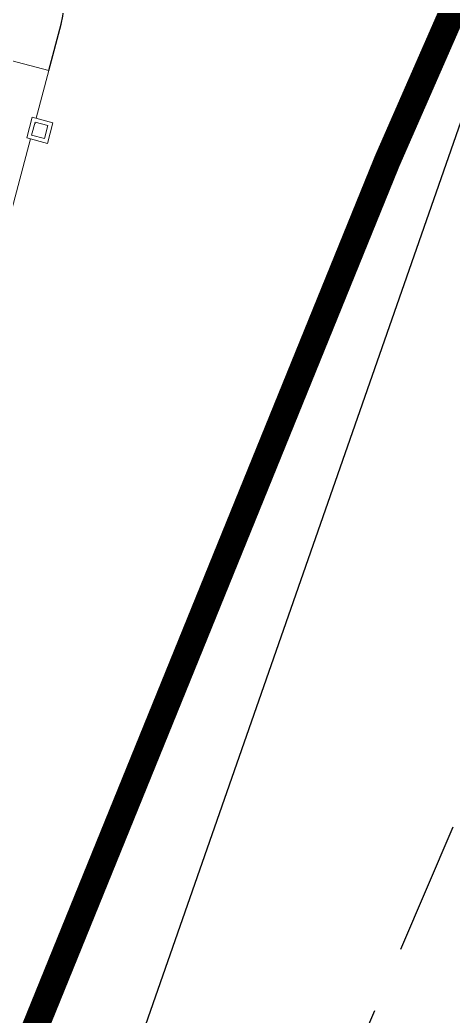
# Model space of a CAD drawing. Header units: metres. Extents: x 689715 to 690980, y 1005284 to 1006835.
# Drawn here: x 690867.53 to 690875.65, y 1005495.17 to 1005513.85 of the extents above; entities that cross this region are included whole.
import ezdxf

# ---------------------------------------------------------------- set-up
doc = ezdxf.new("R2010")
doc.units = ezdxf.units.M
for name, pattern in [('DASHED2', [0.375, 0.25, -0.125]), ('HIDDEN', [0.375, 0.25, -0.125]), ('PHANTOM', [2.5, 1.25, -0.25, 0.25, -0.25, 0.25, -0.25])]:
    doc.linetypes.add(name, pattern=pattern)
for name, color, linetype in [('0_NUMERO DE LOTE FASE V', 3, 'Continuous'), ('C-CALLE-ACERA', 8, 'Continuous'), ('C-LOTE-LINEA', 230, 'Continuous'), ('G-Poligono efectivo', 40, 'Continuous'), ('POLIGONO EFECTIVO FIII', 6, 'Continuous')]:
    doc.layers.add(name, color=color, linetype=linetype)
for name, color, linetype, lineweight in [('Modelos genéricos', 7, 'Continuous', 13), ('Pilares estructurales', 7, 'Continuous', 25), ('Suelos', 7, 'Continuous', 9)]:
    doc.layers.add(name, color=color, linetype=linetype, lineweight=lineweight)

# ---------------------------------------------------------------- blocks, each defined once
blk = doc.blocks.new('M_Concrete-Rectangular-Column - _25x_25-V7-PLANO CLAVE _8 CASAS EN HILERA_ - Dependent 1')
at = {"layer": 'Pilares estructurales', "lineweight": 13}
h = blk.add_hatch(dxfattribs=at)
h.set_pattern_fill('CONCRETE', color=256, style=0, pattern_type=2)
h.set_pattern_definition([(49.99999999999999, (-7.957000000000001, -75.643), (1.457020047383542, -0.1273482686276515), [0.152, -1.676]), (355, (-7.957000000000001, -75.643), (-0.2818653023739907, 1.528382135238966), [0.122, -1.341]), (100.451, (-7.835, -75.653), (1.17546538358712, 1.400456044289996), [0.13, -1.425]), (46.184, (-7.957000000000001, -75.236), (2.169039294737322, -0.336383022587974), [0.229, -2.515]), (96.636, (-7.776, -75.264), (1.898944685138781, 1.97970782763093), [0.194, -2.137]), (351.184, (-7.957000000000001, -75.236), (1.898795237190718, 1.979372286160904), [0.183, -2.012]), (21, (-7.754, -75.33800000000001), (1.212598781386422, -0.8177586412751406), [0.152, -1.676]), (326, (-7.754, -75.33800000000001), (0.4944494143613917, 1.473404145724342), [0.122, -1.341]), (71.45100000000001, (-7.653, -75.406), (1.707039752549385, 0.6549895290889265), [0.13, -1.425]), (37.50000000000001, (-7.957000000000001, -75.643), (0.02416182372297015, 0.6765066195347833), [0.067, -1.258, 0.067, -1.294, -1.346]), (37.50000000000001, (-7.957000000000001, -75.643), (0.02416182372297015, 0.6765066195347833), [-2.686, 0.067, -1.279]), (7.499999999999999, (-7.957000000000001, -75.643), (0.5349359976128323, 0.8016816565557453), [0.067, -0.7090000000000001, 0.067, -1.227, -0.513]), (7.499999999999999, (-7.957000000000001, -75.643), (0.5349359976128323, 0.8016816565557453), [-2.071, 0.067, -0.446]), (327.5, (-8.41, -75.643), (1.084235554558972, -0.04571938571545769), [0.067, -0.441, 0.067, -1.518, -2.103]), (327.5, (-8.41, -75.643), (1.084235554558972, -0.04571938571545769), [-2.093, 0.067, -2.036]), (317.5, (-8.613, -75.643), (1.185122407334744, 0.2039163545013021), [0.067, -0.593, 0.067, -0.986, -1.494]), (317.5, (-8.613, -75.643), (1.185122407334744, 0.2039163545013021), [-1.713, 0.067, -1.426])])
h.paths.add_polyline_path([(0.1250000000000062, -0.1249999999999326), (0.1250000000000062, 0.1250000000000625), (-0.1249999999999932, 0.1250000000000625), (-0.1249999999999932, -0.1249999999998936)], flags=0)
blk = doc.blocks.new('MOLDURA COLUMNA - 0_40x_40-1533038-PLANO CLAVE _8 CASAS EN HILERA_ - Dependent 1')
at = {"layer": 'Modelos genéricos', "color": 253}
for p, q in [((0.2000000000000064, 0.1999999999999915), (-0.1999999999999938, 0.1999999999999915)), ((-0.1999999999999937, 0.1999999999999915), (-0.1999999999999937, -0.2000000000000085)), ((0.2000000000000064, -0.2000000000000085), (0.2000000000000064, 0.1999999999999915)), ((-0.1249999999999938, -0.1250000000000084), (-0.1249999999999937, 0.1249999999999915)), ((-0.1249999999999937, 0.1249999999999915), (0.1250000000000063, 0.1249999999999915)), ((0.1250000000000063, 0.1249999999999915), (0.1250000000000063, -0.1250000000000084)), ((0.1250000000000063, -0.1250000000000084), (-0.1249999999999938, -0.1250000000000084)), ((-0.1999999999999937, -0.2000000000000085), (0.2000000000000065, -0.2000000000000085))]:
    blk.add_line(p, q, dxfattribs=at)
blk = doc.blocks.new('A TRANSFORMADA A B')
at = {"layer": 'Suelos', "color": 9}
for p, q in [((291.1439854069613, -67.80005156161496), (291.1439854067285, -65.20005156158004)), ((286.2139854070265, -67.80005156155676), (289.8189854063094, -67.80005156138213)), ((290.2189854069147, -67.80005156149855), (291.1439854067285, -67.80005156144034))]:
    blk.add_line(p, q, dxfattribs=at)
at = {"color": 254, "lineweight": 13, "rotation": 90}
for name in ['MOLDURA COLUMNA - 0_40x_40-1533038-PLANO CLAVE _8 CASAS EN HILERA_ - Dependent 1', 'M_Concrete-Rectangular-Column - _25x_25-V7-PLANO CLAVE _8 CASAS EN HILERA_ - Dependent 1']:
    blk.add_blockref(name, (290.018985407427, -67.92505156155676), dxfattribs=at)
blk = doc.blocks.new('CASTILLA 6 NUEVA')
at = {"rotation": 269.9999998879757}
blk.add_blockref('A TRANSFORMADA A B', (253.195590924297, 229.2122545121238), dxfattribs=at)

msp = doc.modelspace()

# ---------------------------------------------------------------- linework, layer by layer
at = {"color": 250, "linetype": 'HIDDEN', "ltscale": 10, "flags": 128}
msp.add_lwpolyline([(690811.1781, 1005361.8005), (690823.1172, 1005378.0799), (690834.0152, 1005392.8072), (690843.3932, 1005407.6429), (690854.468, 1005426.3937), (690862.4761, 1005442.2108), (690870.2386, 1005459.7494), (690879.5454, 1005480.2257), (690886.7809, 1005498.9567), (690893.0228, 1005517.8819), (690899.7962, 1005538.5854), (690905.4694, 1005556.6466), (690912.7416, 1005578.3327), (690919.1965, 1005599.0086), (690924.4587, 1005614.1573), (690929.9438, 1005632.4884), (690935.0721, 1005649.3803), (690940.9533, 1005666.3743), (690947.2603, 1005690.304), (690951.7229, 1005709.5329), (690956.49, 1005729.174), (690959.7832, 1005746.6556), (690960.0522, 1005770.0383), (690959.7305, 1005789.2634), (690955.643, 1005807.73), (690950.5811, 1005823.7137), (690946.8945, 1005840.9021), (690945.5439, 1005859.4622), (690947.3088, 1005880.3725), (690952.1053, 1005903.8442), (690954.9997, 1005919.1227), (690958.7877, 1005939.5669), (690961.0483, 1005966.0363), (690956.935, 1005984.9272), (690948.9883, 1005998.6434), (690930.22, 1006012.6032), (690928.3819, 1006006.2924), (690941.8368, 1005994.7854), (690948.1119, 1005982.9122), (690951.0985, 1005967.0016), (690951.6787, 1005941.0841), (690949.3878, 1005925.6471), (690945.5853, 1005905.3614), (690941.6463, 1005881.1397), (690939.6718, 1005860.4524), (690940.8195, 1005840.5215), (690944.7768, 1005821.4077), (690949.5374, 1005807.2744), (690953.1495, 1005789.3025), (690953.5696, 1005769.7709), (690952.0174, 1005748.0825), (690950.0264, 1005730.4843), (690946.0691, 1005711.6552), (690940.8031, 1005688.4843), (690934.9999, 1005668.6167), (690924.6528, 1005647.839), (690921.3337, 1005635.3542), (690914.7921, 1005617.211), (690910.0614, 1005602.3948), (690902.1048, 1005579.0961), (690896.0985, 1005560.4711), (690889.7091, 1005539.9891), (690884.3031, 1005521.4499), (690876.9612, 1005501.796), (690869.584, 1005484.5246), (690860.6906, 1005464.0059), (690853.7194, 1005447.5811), (690844.9409, 1005430.3424), (690835.2474, 1005412.4926), (690825.1999, 1005396.495), (690816.3859, 1005383.5492), (690803.7673, 1005367.8033)], close=True, dxfattribs=at)
at = {"layer": 'C-CALLE-ACERA', "linetype": 'Continuous', "ltscale": 5}
msp.add_line((690868.0710583688, 1005512.89978381), (690868.3029932934, 1005513.769384981), dxfattribs=at)
msp.add_arc((690866.8536580136, 1005514.155943187), 1.500000000059576, 345.0660436400152, 75.06604363357046, dxfattribs=at)
at = {"layer": 'C-LOTE-LINEA', "linetype": 'DASHED2', "ltscale": 10}
msp.add_lwpolyline([(690527.162542012, 1005762.55217474, 0.06096970443971683), (690620.712962578, 1005724.922512427), (690640.6962268567, 1005719.592693363, 0.1423503763009591), (690757.8668941851, 1005722.189068381), (690845.6673688134, 1005749.826457494, -0.0920879614862782), (690914.5557968616, 1005758.223718851), (690939.6154677207, 1005756.658973624, -0.4320455745138401), (690945.1963273808, 1005749.935352629), (690944.6068730457, 1005745.161590137), (690942.9009030615, 1005731.345599584), (690930.4797555115, 1005684.671584324), (690925.1661557793, 1005664.705068833), (690911.0194990151, 1005618.732445432), (690882.3796352032, 1005530.819933234), (690879.9346462192, 1005523.811015312), (690874.4140717937, 1005511.208012466), (690854.3843595171, 1005461.893091476)], format="xyb", dxfattribs=at)
at = {"layer": 'G-Poligono efectivo'}
msp.add_lwpolyline([(690764.6633225936, 1005325.153635308), (690784.6380282403, 1005349.808785548), (690807.4302207824, 1005379.612583278), (690825.2255645392, 1005402.826549776), (690837.9859715286, 1005424.788608274), (690849.516859995, 1005447.622245986), (690868.3120600489, 1005490.493175005), (690882.379635203, 1005530.819933234), (690911.019499015, 1005618.732445432), (690925.1661557792, 1005664.705068833), (690942.9009030615, 1005731.345599584), (690946.4743806529, 1005760.285811365), (690946.0527666983, 1005791.722984292), (690933.0792960755, 1005831.858273752)], dxfattribs=at)
at = {"layer": 'POLIGONO EFECTIVO FIII', "linetype": 'Continuous', "ltscale": 10, "const_width": 0.5}
msp.add_lwpolyline([(690527.162542012, 1005762.55217474, 0.06096970611397219), (690620.712962578, 1005724.922512427), (690640.6962268567, 1005719.592693363, 0.1423503762835495), (690757.8668941851, 1005722.189068381), (690845.6673688134, 1005749.826457494, -0.0920879614862782), (690914.5557968616, 1005758.223718851), (690939.6154677207, 1005756.658973624, -0.4320455745138401), (690945.1963273808, 1005749.935352629), (690944.6068730457, 1005745.161590137), (690942.9009030615, 1005731.345599584), (690930.4797555115, 1005684.671584324), (690925.1661557793, 1005664.705068833), (690911.0194990151, 1005618.732445432), (690882.3796352032, 1005530.819933234), (690879.9346462181, 1005523.811015309), (690874.4140717937, 1005511.208012466), (690854.3843595171, 1005461.893091476)], format="xyb", dxfattribs=at)

# ---------------------------------------------------------------- block references
at = {"layer": '0_NUMERO DE LOTE FASE V', "linetype": 'PHANTOM', "rotation": 165.0660436348324}
msp.add_blockref('CASTILLA 6 NUEVA', (691031.2444425438, 1005405.282444203), dxfattribs=at)

doc.saveas('drawing.dxf')
